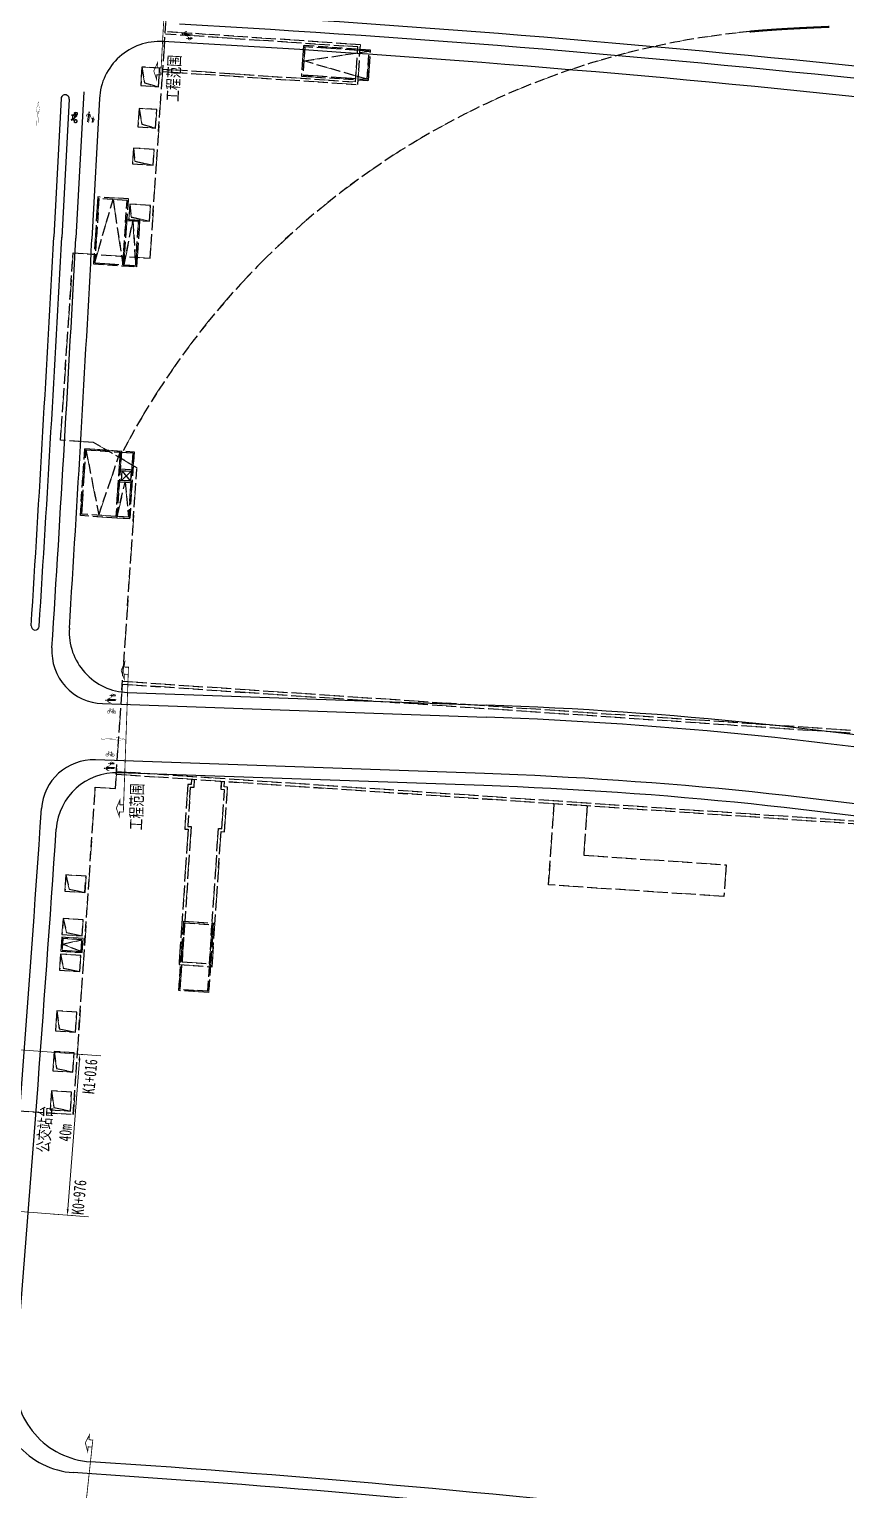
# Model space of a CAD drawing. Extents: x 0 to 531375, y 0 to 4335249.
# Drawn here: x 498079.3 to 498281.9, y 4327475.4 to 4327837.9 of the extents above; entities that cross this region are included whole.
import ezdxf

# ---------------------------------------------------------------- set-up
doc = ezdxf.new("R2010")
doc.units = 0
doc.header["$PDMODE"] = 1
doc.linetypes.add('DASH', pattern=[0.35, 0.25, -0.1])
doc.linetypes.add('DASHED', pattern=[19.05, 12.7, -6.35])
doc.layers.get('0').update_dxf_attribs({"lineweight": 15})
doc.layers.get('Defpoints').update_dxf_attribs({"color": 8, "lineweight": 15})
for name, color, linetype, lineweight in [('1_平面辅助线', 8, 'Continuous', 15), ('_平面辅助线', 7, 'Continuous', 15), ('PP-COM', 7, 'Continuous', 15), ('tj-标线', 7, 'Continuous', 15), ('ZHILUBX', 7, 'Continuous', 15), ('ZHUCIBX', 7, 'Continuous', 15), ('地铁', 4, 'Continuous', 15), ('工程界面', 7, 'Continuous', 15), ('标线-z', 7, 'Continuous', 15), ('路网', 7, 'Continuous', 15), ('道路中线_K', 7, 'Continuous', 15), ('道路偏置线', 3, 'Continuous', 30)]:
    doc.layers.add(name, color=color, linetype=linetype, lineweight=lineweight)
doc.layers.get('标线-z').off()
doc.styles.add('EICAD', font='仿宋_GB2312.TTF', dxfattribs={"width": 0.707, "height": 3})
doc.styles.get("Standard").update_dxf_attribs({"font": '', "width": 0.7})
doc.styles.get('Standard').set_extended_font_data('仿宋_GB2312')
doc.dimstyles.new('ISO-25', dxfattribs={"dimscale": 0, "dimtxt": 3, "dimasz": 1.5, "dimexe": 1.25, "dimexo": 0.625, "dimtad": 1, "dimlfac": 100, "dimdsep": 46, "dimtxsty": 'Standard', "dimblk": 'ARCHTICK', "dimcen": 2.5, "dimclrd": 256, "dimclrt": 256, "dimadec": 0, "dimazin": 0, "dimtfac": 1, "dimtmove": 0, "dimatfit": 3, "dimfxl": 3.5, "dimfxlon": 1, "dimlwd": -1, "dimlwe": -1, "dimarcsym": 0})

# ---------------------------------------------------------------- blocks, each defined once
blk = doc.blocks.new('A$C7CA21273')
blk.add_hatch(color=256).paths.add_polyline_path([(30.1, 2.4), (18.1, 4.7), (18.1, 3.2), (0.1, 3.2), (0.1, 1.7), (18.1, 1.7), (18.1, 0.2)])
at = {"layer": '道路中线_K', "color": 0, "linetype": 'ByBlock', "const_width": 0.25}
blk.add_lwpolyline([(18.1, 1.7), (18.1, 0.2), (30.1, 2.4), (18.1, 4.7), (18.1, 3.2), (0.1, 3.2), (0.1, 1.7)], close=True, dxfattribs=at)
blk = doc.blocks.new('A$C03D12931')
at = {"layer": 'PP-COM'}
h = blk.add_hatch(color=255, dxfattribs=at)
edge = h.paths.add_edge_path()
edge.add_line((-0.83, 0.49), (-0.83, 0.68))
edge.add_line((-0.83, 0.68), (-1.03, 0.64))
edge.add_line((-1.03, 0.64), (-1.17, 0.6))
edge.add_line((-1.17, 0.6), (-1.4, 0.55))
edge.add_line((-1.4, 0.55), (-1.53, 0.61))
edge.add_ellipse((-1.54, 0.57), major_axis=(-0.0365, -0.007), ratio=1, start_angle=243.04504, end_angle=380.15222)
edge.add_line((-1.58, 0.55), (-1.22, 0))
edge.add_line((-1.22, 0), (-1.18, 0.01))
edge.add_line((-1.18, 0.01), (-1.29, 0.38))
edge.add_line((-1.29, 0.38), (-1.06, 0.44))
edge.add_line((-1.06, 0.44), (-1.02, 0.45))
edge.add_line((-1.02, 0.45), (0.12, -1.33))
edge.add_line((0.12, -1.33), (0.07, -1.34))
edge.add_spline(control_points=[(0.07, -1.34), (0.05, -1.42), (-0.01, -1.53), (-0.06, -1.75)], knot_values=[0, 0, 0, 0, 0.949803, 0.949803, 0.949803, 0.949803], degree=3, periodic=0)
edge.add_line((-0.06, -1.75), (-0.36, -1.45))
edge.add_ellipse((-0.37, -1.55), major_axis=(-0.106, -0.02), ratio=1, start_angle=253.55655, end_angle=375.3872)
edge.add_line((-0.47, -1.6), (-0.02, -1.97))
edge.add_ellipse((0.01, -1.94), major_axis=(0.007, -0.0365), ratio=1, start_angle=-49.69976, end_angle=65.39685)
edge.add_line((0.04, -1.95), (0.1, -1.73))
edge.add_spline(control_points=[(0.1, -1.73), (0.13, -1.67), (0.15, -1.62), (0.21, -1.52), (0.24, -1.48), (0.3, -1.42), (0.32, -1.4), (0.36, -1.37), (0.38, -1.36), (0.48, -1.31), (0.58, -1.28), (0.77, -1.24), (0.87, -1.23), (1.03, -1.21), (1.08, -1.21), (1.14, -1.21)], knot_values=[0, 0, 0, 0, 0.472629, 0.472629, 1.015464, 1.015464, 1.324452, 1.324452, 1.633441, 1.633441, 2.514542, 2.514542, 3.395644, 3.395644, 3.871237, 3.871237, 3.871237, 3.871237], degree=3, periodic=0)
edge.add_line((1.14, -1.21), (1.14, -1.03))
edge.add_spline(control_points=[(1.14, -1.03), (0.95, -1.03), (0.77, -1.04), (0.59, -1.08)], knot_values=[2.402636, 2.402636, 2.402636, 2.402636, 3.877965, 3.877965, 3.877965, 3.877965], degree=3, periodic=0)
edge.add_line((0.59, -1.08), (0.41, -1.14))
edge.add_spline(control_points=[(0.41, -1.14), (0.36, -1.16), (0.31, -1.18), (0.27, -1.21)], knot_values=[1.467067, 1.467067, 1.467067, 1.467067, 1.885783, 1.885783, 1.885783, 1.885783], degree=3, periodic=0)
edge.add_line((0.27, -1.21), (-0.83, 0.49))
h = blk.add_hatch(color=255, dxfattribs=at)
edge = h.paths.add_edge_path()
edge.add_line((0.41, -1.14), (0.59, -1.08))
edge.add_line((0.59, -1.08), (0.61, 0.58))
edge.add_ellipse((0.52, 0.95), major_axis=(-0.376, -0.072), ratio=1, start_angle=92.2559, end_angle=204.99609)
edge.add_line((0.83, 1.18), (0.94, 1.3))
edge.add_line((0.94, 1.3), (0.85, 1.37))
edge.add_line((0.85, 1.37), (0.75, 1.26))
edge.add_ellipse((0.52, 0.95), major_axis=(-0.376, -0.072), ratio=1, start_angle=222.75512, end_angle=275.00848)
edge.add_line((0.42, 1.32), (0.34, 1.47))
edge.add_ellipse((-0.13, 2.15), major_axis=(-0.811, -0.155), ratio=1, start_angle=113.81055, end_angle=404.01838)
edge.add_line((-0.61, 1.48), (-1.03, 0.64))
edge.add_line((-1.03, 0.64), (-0.83, 0.68))
edge.add_line((-0.83, 0.68), (-0.46, 1.4))
edge.add_ellipse((-0.13, 2.15), major_axis=(-0.811, -0.155), ratio=1, start_angle=55.95629, end_angle=100.88015)
edge.add_line((0.17, 1.39), (0.26, 1.23))
edge.add_ellipse((0.52, 0.95), major_axis=(-0.376, -0.072), ratio=1, start_angle=303.15527, end_angle=354.97765)
edge.add_line((0.14, 0.91), (-0.83, 0.68))
edge.add_line((-0.83, 0.68), (-0.83, 0.49))
edge.add_line((-0.83, 0.49), (0.21, 0.74))
edge.add_ellipse((0.52, 0.95), major_axis=(0.072, -0.376), ratio=1, start_angle=-66.69032, end_angle=-56.78627)
edge.add_line((0.25, 0.69), (0.15, 0.57))
edge.add_line((0.15, 0.57), (0.24, 0.5))
edge.add_line((0.24, 0.5), (0.34, 0.62))
edge.add_ellipse((0.52, 0.95), major_axis=(-0.376, -0.072), ratio=1, start_angle=50.97275, end_angle=64.1147)
edge.add_line((0.42, 0.58), (0.41, -1.14))
edge = h.paths.add_edge_path(flags=16)
edge.add_ellipse((0.52, 0.95), major_axis=(-0.193, -0.037), ratio=1, start_angle=111.87472, end_angle=291.87472, ccw=False)
edge.add_ellipse((0.52, 0.95), major_axis=(-0.193, -0.037), ratio=1, start_angle=-68.12528, end_angle=111.87472, ccw=False)
edge = h.paths.add_edge_path(flags=16)
edge.add_line((-0.37, 1.56), (-0.15, 1.98))
edge.add_line((-0.15, 1.98), (0.08, 1.55))
edge.add_ellipse((-0.13, 2.15), major_axis=(-0.629, -0.12), ratio=1, start_angle=57.21266, end_angle=98.82883, ccw=False)
edge = h.paths.add_edge_path(flags=16)
edge.add_line((0.25, 1.64), (0.01, 2.07))
edge.add_ellipse((-0.16, 1.98), major_axis=(-0.183, -0.035), ratio=1, start_angle=197.886, end_angle=313.04659)
edge.add_line((-0.31, 2.09), (-0.53, 1.65))
edge.add_ellipse((-0.13, 2.15), major_axis=(-0.629, -0.12), ratio=1, start_angle=115.5416, end_angle=401.42232, ccw=False)
h = blk.add_hatch(color=255, dxfattribs=at)
edge = h.paths.add_edge_path()
edge.add_ellipse((1.97, -1.12), major_axis=(-0.82, -0.156), ratio=1, start_angle=111.87472, end_angle=291.87472)
edge.add_ellipse((1.97, -1.12), major_axis=(-0.82, -0.156), ratio=1, start_angle=291.87472, end_angle=342.69408)
edge.add_line((1.14, -1.03), (1.14, -1.21))
edge.add_spline(control_points=[(1.14, -1.21), (1.14, -1.21), (1.14, -1.21), (1.14, -1.21)], knot_values=[3.86447, 3.86447, 3.86447, 3.86447, 3.871237, 3.871237, 3.871237, 3.871237], degree=3, periodic=0)
edge.add_ellipse((1.97, -1.12), major_axis=(-0.82, -0.156), ratio=1, start_angle=355.38846, end_angle=471.87472)
edge = h.paths.add_edge_path(flags=16)
edge.add_line((1.33, -1.21), (1.33, -1.02))
edge.add_ellipse((1.96, -1.11), major_axis=(0.12, -0.629), ratio=1, start_angle=-91.89989, end_angle=251.37112, ccw=False)
at = {"layer": 'PP-COM', "color": 255}
for p, q in [((-1.22, 0), (-1.58, 0.55)), ((-1.22, 0.01), (-1.57, 0.55)), ((-1.53, 0.61), (-1.4, 0.55)), ((-1.53, 0.61), (-1.4, 0.55)), ((-1.4, 0.55), (-1.17, 0.6)), ((-1.4, 0.55), (-1.17, 0.6)), ((-1.29, 0.38), (-1.06, 0.44)), ((-1.29, 0.38), (-1.06, 0.44)), ((-1.18, 0.01), (-1.29, 0.38)), ((-1.18, 0.01), (-1.29, 0.38)), ((-1.22, 0.01), (-1.18, 0.01)), ((-1.22, 0), (-1.18, 0.01)), ((-1.17, 0.6), (-1.03, 0.64)), ((-1.17, 0.6), (-1.03, 0.64)), ((-1.14, 0.42), (-1.02, 0.45)), ((-1.14, 0.42), (-1.02, 0.45)), ((-1.03, 0.64), (-0.61, 1.48)), ((-1.03, 0.64), (-0.61, 1.48)), ((-0.83, 0.68), (-1.03, 0.64)), ((0.12, -1.33), (-1.02, 0.45)), ((0.12, -1.33), (-1.02, 0.45)), ((-0.83, 0.68), (-0.46, 1.4)), ((-0.83, 0.68), (-0.46, 1.4)), ((-0.83, 0.68), (0.14, 0.91)), ((-0.83, 0.68), (0.14, 0.91)), ((-0.83, 0.49), (0.21, 0.74)), ((-0.83, 0.49), (0.21, 0.74)), ((-0.83, 0.68), (-0.83, 0.49)), ((0.27, -1.21), (-0.83, 0.49)), ((0.27, -1.21), (-0.83, 0.49)), ((-0.15, 1.98), (0.08, 1.55)), ((-0.15, 1.98), (0.08, 1.55)), ((0.01, 2.07), (0.25, 1.64)), ((0.01, 2.07), (0.25, 1.64)), ((0.33, 0.42), (0.05, 0.65)), ((0.33, 0.42), (0.05, 0.65)), ((0.15, 0.57), (0.25, 0.69)), ((0.15, 0.57), (0.25, 0.69)), ((0.17, 1.39), (0.26, 1.23)), ((0.17, 1.39), (0.26, 1.23)), ((0.24, 0.5), (0.34, 0.62)), ((0.24, 0.5), (0.34, 0.62)), ((0.34, 1.47), (0.42, 1.32)), ((0.34, 1.47), (0.42, 1.32)), ((0.41, -1.14), (0.42, 0.58)), ((0.41, -1.14), (0.42, 0.58)), ((0.59, -1.08), (0.61, 0.58)), ((0.59, -1.08), (0.61, 0.58)), ((1.03, 1.23), (0.75, 1.46)), ((1.03, 1.23), (0.75, 1.46)), ((0.75, 1.26), (0.85, 1.37)), ((0.75, 1.26), (0.85, 1.37)), ((0.83, 1.18), (0.94, 1.3)), ((0.83, 1.18), (0.94, 1.3)), ((-0.02, -1.97), (-0.47, -1.6)), ((-0.02, -1.97), (-0.47, -1.6)), ((-0.06, -1.74), (-0.36, -1.45)), ((-0.06, -1.75), (-0.36, -1.45)), ((0.1, -1.72), (0.04, -1.95)), ((0.1, -1.73), (0.04, -1.95)), ((0.07, -1.34), (0.12, -1.33)), ((0.07, -1.34), (0.12, -1.33)), ((0.41, -1.14), (0.59, -1.08))]:
    blk.add_line(p, q, dxfattribs=at)
at = {"layer": 'PP-COM', "color": 7, "true_color": 0xffffff}
for p, q in [((-0.53, 1.65), (-0.31, 2.09)), ((-0.52, 1.65), (-0.3, 2.09)), ((-0.37, 1.56), (-0.15, 1.98)), ((-0.37, 1.56), (-0.15, 1.98))]:
    blk.add_line(p, q, dxfattribs=at)
at = {"layer": 'PP-COM', "color": 255}
for centre, major_axis, start_param, end_param in [((-1.54, 0.57), (0.013, -0.0348), 2.5029, 4.895872), ((-1.54, 0.57), (0.013, -0.0349), 2.5029, 4.895872), ((-0.13, 2.15), (0.288, -0.773), 0.247333, 5.312415), ((-0.13, 2.15), (0.288, -0.774), 0.247333, 5.312415), ((-0.13, 2.15), (0.223, -0.599), 0.277545, 5.267105), ((-0.13, 2.15), (0.223, -0.6), 0.277545, 5.267105), ((-0.13, 2.15), (0.288, -0.773), -0.762414, 0.021655), ((-0.13, 2.15), (0.288, -0.774), -0.762414, 0.021655), ((-0.13, 2.15), (0.223, -0.599), -0.740487, -0.014148), ((-0.13, 2.15), (0.223, -0.6), -0.740487, -0.014148), ((0.52, 0.95), (0.133, -0.358), 3.552022, 4.456493), ((0.52, 0.95), (0.134, -0.358), 3.552022, 4.456493), ((0.52, 0.95), (-0.358, -0.133), 0.238591, 0.411449), ((0.52, 0.95), (0.134, -0.358), -1.332205, -1.159347), ((0.52, 0.95), (0.069, -0.184), 4.544149275566745, 10.82733458274633), ((0.52, 0.95), (0.069, -0.184), 4.544149275566579, 10.82733458274616), ((0.52, 0.95), (0.133, -0.358), -0.849394, -0.620023), ((0.52, 0.95), (0.134, -0.358), -0.849394, -0.620023), ((0.52, 0.95), (0.133, -0.358), 2.148774, 3.060767), ((0.52, 0.95), (0.134, -0.358), 2.148774, 3.060767), ((0.52, 0.95), (0.133, -0.358), -0.128867, 1.838821), ((0.52, 0.95), (0.134, -0.358), -0.128867, 1.838821), ((-0.37, -1.55), (0.038, -0.101), 2.686361, 4.812707), ((-0.37, -1.55), (0.038, -0.101), 2.686361, 4.812707), ((0.01, -1.94), (0.013, -0.0348), -1.035664, 0.973151), ((0.01, -1.94), (0.013, -0.0349), -1.035664, 0.973151), ((1.97, -1.12), (0.291, -0.782), 4.544149275565879, 10.82733458274546), ((1.96, -1.11), (0.288, -0.773), 4.478969, 10.53653), ((1.96, -1.11), (0.223, -0.599), 4.51099, 10.502199), ((1.96, -1.11), (0.223, -0.6), 4.51099, 10.502199)]:
    blk.add_ellipse(centre, major_axis=major_axis, ratio=1, start_param=start_param, end_param=end_param, dxfattribs=at)
at = {"layer": 'PP-COM', "color": 7, "true_color": 0xffffff}
for centre in [(-0.16, 1.98), (-0.15, 1.98)]:
    blk.add_ellipse(centre, major_axis=(0.065, -0.174), ratio=1, start_param=1.714726, end_param=3.724658, dxfattribs=at)
at = {"layer": 'PP-COM', "color": 255}
for points in [[(-0.06, -1.74), (-0.01, -1.53), (0.05, -1.42), (0.07, -1.34)], [(-0.06, -1.75), (-0.01, -1.53), (0.05, -1.42), (0.07, -1.34)], [(0.27, -1.21), (0.31, -1.18), (0.36, -1.16), (0.41, -1.14)], [(0.27, -1.21), (0.31, -1.18), (0.36, -1.16), (0.41, -1.14)], [(0.59, -1.08), (0.77, -1.04), (0.95, -1.03), (1.14, -1.02)], [(0.59, -1.08), (0.77, -1.04), (0.95, -1.03), (1.14, -1.03)]]:
    blk.add_open_spline(points, degree=3, dxfattribs=at)
for points in [[(0.1, -1.72), (0.13, -1.67), (0.15, -1.62), (0.21, -1.52), (0.25, -1.48), (0.3, -1.42), (0.32, -1.4), (0.36, -1.37), (0.38, -1.36), (0.48, -1.3), (0.58, -1.28), (0.77, -1.23), (0.87, -1.22), (1.03, -1.21), (1.08, -1.21), (1.14, -1.21)], [(0.1, -1.73), (0.13, -1.67), (0.15, -1.62), (0.21, -1.52), (0.24, -1.48), (0.3, -1.42), (0.32, -1.4), (0.36, -1.37), (0.38, -1.36), (0.48, -1.31), (0.58, -1.28), (0.77, -1.24), (0.87, -1.23), (1.03, -1.21), (1.08, -1.21), (1.14, -1.21)]]:
    blk.add_open_spline(points, degree=3, knots=[0, 0, 0, 0, 0.472629, 0.472629, 1.015464, 1.015464, 1.324452, 1.324452, 1.633441, 1.633441, 2.514542, 2.514542, 3.395644, 3.395644, 3.871237, 3.871237, 3.871237, 3.871237], dxfattribs=at)
blk = doc.blocks.new('右侧人行道1')
at = {"layer": 'PP-COM'}
h = blk.add_hatch(color=255, dxfattribs=at)
edge = h.paths.add_edge_path()
edge.add_ellipse((573, 295.3), major_axis=(3.91, 3.87), ratio=1, start_angle=0.0447, end_angle=70.5296)
edge.add_line((570.7, 300.3), (567.5, 297.1))
edge.add_line((567.5, 297.1), (566.1, 292.1))
edge.add_ellipse((566.9, 291.9), major_axis=(-0.583, 0.589), ratio=1, start_angle=30.2324, end_angle=201.8223)
edge.add_line((567.7, 291.6), (569.2, 295.6))
edge.add_line((569.2, 295.6), (570.9, 297.7))
edge.add_line((570.9, 297.7), (571.5, 278.2))
edge.add_ellipse((572.7, 278.4), major_axis=(0.871, 0.862), ratio=1, start_angle=146.8812, end_angle=315.2216)
edge.add_line((573.9, 278.4), (573.6, 290.5))
edge.add_line((573.6, 290.5), (574.1, 290.5))
edge.add_line((574.1, 290.5), (574.5, 277.2))
edge.add_ellipse((575.7, 277.8), major_axis=(0.986, 0.976), ratio=1, start_angle=163.5104, end_angle=285.8925)
edge.add_line((576.9, 277.1), (576.4, 295.8))
edge.add_line((576.4, 295.8), (578.9, 290.9))
edge.add_ellipse((579.2, 292), major_axis=(0.812, 0.804), ratio=1, start_angle=206.5438, end_angle=316.2898)
edge.add_line((580.4, 292), (577, 299.2))
h = blk.add_hatch(color=255, dxfattribs=at)
edge = h.paths.add_edge_path()
edge.add_ellipse((573.1, 303.6), major_axis=(1.56, 1.55), ratio=1, start_angle=136.8201, end_angle=316.8201)
edge.add_ellipse((573.1, 303.6), major_axis=(1.56, 1.55), ratio=1, start_angle=316.8201, end_angle=496.8201)
h = blk.add_hatch(color=255, dxfattribs=at)
edge = h.paths.add_edge_path()
edge.add_ellipse((586, 292.4), major_axis=(1.22, 1.21), ratio=1, start_angle=91.8201, end_angle=451.8201)
edge = h.paths.add_edge_path()
edge.add_line((591.1, 286.3), (587.7, 290))
edge.add_line((584.9, 290.1), (587.7, 290))
edge.add_line((583, 288.7), (584.9, 290.1))
edge.add_line((583.9, 287.9), (584.2, 277.8))
edge.add_line((583.1, 287.4), (583.9, 287.9))
edge.add_ellipse((587, 277.8), major_axis=(0.617, 0.611), ratio=1, start_angle=134.4634, end_angle=321.7058)
edge.add_ellipse((585, 277.9), major_axis=(-0.574, 0.58), ratio=1, start_angle=56.0481, end_angle=228.1671)
edge.add_line((582.6, 287.5), (583.1, 287.4))
edge.add_line((586, 284), (586.1, 277.8))
edge.add_line((585.7, 284), (586, 284))
edge.add_line((585.8, 277.9), (585.7, 284))
edge.add_ellipse((590.6, 285.9), major_axis=(0.475, 0.47), ratio=1, start_angle=208.215, end_angle=358.7915)
edge.add_line((587.6, 288.2), (590.4, 285.2))
edge.add_line((587.8, 277.7), (587.6, 288.2))
edge.add_ellipse((580.3, 290.3), major_axis=(0.395, 0.39), ratio=1, start_angle=359.6514, end_angle=539.3072)
edge.add_line((579.8, 290), (582.6, 287.5))
edge.add_line((580.6, 290.8), (583, 288.7))
h = blk.add_hatch(color=255, dxfattribs=at)
edge = h.paths.add_edge_path()
edge.add_line((587.6, 288.2), (590.4, 285.2))
edge.add_ellipse((590.6, 285.9), major_axis=(0.475, 0.47), ratio=1, start_angle=208.215, end_angle=356.8091)
edge.add_line((591.1, 286.3), (587.7, 290))
edge.add_line((587.7, 290), (584.9, 290.1))
edge.add_line((584.9, 290.1), (583, 288.7))
edge.add_line((583, 288.7), (580.6, 290.8))
edge.add_ellipse((580.3, 290.3), major_axis=(0.395, 0.39), ratio=1, start_angle=9.7814, end_angle=179.3072)
edge.add_line((579.9, 289.9), (582.6, 287.5))
edge.add_line((582.6, 287.5), (583.1, 287.4))
edge.add_line((583.1, 287.4), (583.9, 287.9))
edge.add_line((583.9, 287.9), (584.2, 277.8))
edge.add_ellipse((585, 277.9), major_axis=(-0.574, 0.58), ratio=1, start_angle=56.0481, end_angle=225.473)
edge.add_line((585.8, 277.9), (585.7, 284))
edge.add_line((585.7, 284), (586, 284))
edge.add_line((586, 284), (586.1, 277.8))
edge.add_ellipse((587, 277.8), major_axis=(-0.611, 0.617), ratio=1, start_angle=44.4634, end_angle=221.9343)
edge.add_line((587.8, 277.7), (587.6, 288.2))
h = blk.add_hatch(color=255, dxfattribs=at)
edge = h.paths.add_edge_path()
edge.add_ellipse((586, 292.4), major_axis=(1.22, 1.21), ratio=1, start_angle=136.8201, end_angle=316.8201)
edge.add_ellipse((586, 292.4), major_axis=(1.22, 1.21), ratio=1, start_angle=316.8201, end_angle=496.8201)
blk = doc.blocks.new('*D18')
at = {"layer": '_平面辅助线', "color": 0}
for p, q in [((498088.36, 4327583.74), (498093.06, 4327583.38)), ((498085.26, 4327543.8), (498089.96, 4327543.44))]:
    blk.add_line(p, q, dxfattribs=at)
at = {"layer": '_平面辅助线'}
blk.add_line((498091.7, 4327581.98), (498088.83, 4327545.03), dxfattribs=at)
for points in [[(498091.95, 4327581.96), (498091.45, 4327582), (498091.81, 4327583.47)], [(498088.58, 4327545.05), (498089.08, 4327545.01), (498088.72, 4327543.53)]]:
    blk.add_solid(points, dxfattribs=at)
at = {"layer": 'Defpoints', "color": 0}
for p in [(498087.73, 4327583.79), (498084.64, 4327543.85), (498088.72, 4327543.53)]:
    blk.add_point(p, dxfattribs=at)
at = {"layer": '_平面辅助线', "insert": (498088.24, 4327564), "char_height": 3, "attachment_point": 5, "rotation": 85.5706}
blk.add_mtext('40m', dxfattribs=at)
blk = doc.blocks.new('总图提取 2015 11 6')
at = {"layer": '地铁', "linetype": 'DASH', "lineweight": -3, "ltscale": 10}
for p, q in [((107142.97, 295312.83), (107145.81, 295312.64)), ((107142.99, 295313.23), (107145.84, 295313.03)), ((107143.31, 295310.4), (107145.67, 295312.64)), ((107145.51, 295310.25), (107143.47, 295312.79)), ((107142.78, 295310.03), (107145.62, 295309.84)), ((107142.81, 295310.43), (107145.65, 295310.24)), ((107128.57, 295193.78), (107133.26, 295193.47))]:
    blk.add_line(p, q, dxfattribs=at)
for points in [[(107103.16, 295446.43), (107092.79, 295291.63), (107091.74, 295285.68), (107091.09, 295276.1), (107091.34, 295270.07), (107087.91, 295218.84), (107086.01, 295218.97), (107084.91, 295202.5), (107099.01, 295201.56), (107101.66, 295168.23), (107099.71, 295139.17), (107109.79, 295138.5), (107110.85, 295154.36), (107131.35, 295152.99), (107136.8, 295234.21), (107141.78, 295233.87), (107147.12, 295313.52), (107136.37, 295319.8), (107128.19, 295320.35), (107131.3, 295366.85), (107150.41, 295365.56), (107155.61, 295443.21)], [(107153.62, 295411.9), (107201.92, 295408.66), (107202.59, 295418.54), (107154.28, 295421.78)], [(107153.66, 295412.5), (107170.22, 295411.39), (107170.22, 295411.39), (107201.37, 295409.3), (107201.95, 295417.98), (107170.8, 295420.07), (107170.8, 295420.07), (107154.24, 295421.18)], [(107204.29, 295409.96), (107188.59, 295414.52), (107204.76, 295416.94)], [(107148.38, 295413), (107149.01, 295409.08), (107152.46, 295408.12)], [(107147.69, 295402.72), (107148.32, 295398.8), (107151.77, 295397.84)], [(107146.28, 295392.85), (107146.61, 295389.64), (107151.15, 295388.61)], [(107136.66, 295364.5), (107141.21, 295380.11), (107143.64, 295363.93)], [(107145.35, 295378.98), (107145.68, 295375.77), (107150.22, 295374.74)], [(107143.91, 295363.61), (107147.11, 295363.4), (107147.88, 295374.9), (107144.69, 295375.11)], [(107143.93, 295363.91), (107146.83, 295363.72), (107147.56, 295374.62), (107144.67, 295374.81)], [(107143.93, 295363.91), (107146.11, 295374.72), (107146.83, 295363.72)], [(107134.49, 295317.97), (107137.66, 295301.74), (107142.97, 295317.4)], [(107137.36, 295318.08), (107137.36, 295318.08), (107146.43, 295317.47), (107145.32, 295300.83), (107142.18, 295301.04)], [(107143.27, 295317.38), (107146.12, 295317.19), (107145.05, 295301.24), (107142.2, 295301.44)], [(107142.2, 295301.44), (107144.2, 295309.94), (107145.05, 295301.24)], [(107143.52, 295259.81), (107480.96, 295237.2)], [(107143.57, 295260.51), (107466.77, 295238.85)], [(107142.03, 295237.46), (107405.99, 295219.77)], [(107142.07, 295238.16), (107406.74, 295220.42)], [(107160.67, 295236.21), (107160.58, 295234.86), (107159.73, 295234.91), (107158.99, 295223.84), (107159.84, 295223.78), (107157.59, 295190.21), (107165.77, 295189.66), (107168.02, 295223.23), (107168.87, 295223.18), (107169.61, 295234.25), (107168.76, 295234.31), (107168.85, 295235.62)], [(107161.37, 295236.17), (107161.23, 295234.11), (107160.38, 295234.17), (107159.73, 295224.49), (107160.58, 295224.43), (107158.33, 295190.86), (107165.12, 295190.4), (107167.37, 295223.98), (107168.21, 295223.92), (107168.86, 295233.6), (107168.01, 295233.66), (107168.15, 295235.71)], [(107258.82, 295229.64), (107258, 295217.33), (107293.32, 295214.96), (107292.79, 295207.08), (107249.29, 295209.99), (107250.64, 295230.18)], [(107129.52, 295212.44), (107130.35, 295208.9), (107134.24, 295208.11)], [(107128.8, 295201.66), (107129.63, 295198.13), (107133.52, 295197.34)], [(107133.26, 295193.47), (107133.46, 295196.36), (107128.77, 295196.68), (107128.57, 295193.78)], [(107133.26, 295193.47), (107128.67, 295195.23), (107133.46, 295196.36)], [(107128.21, 295192.78), (107128.87, 295189.32), (107132.93, 295188.46)], [(107127.26, 295178.71), (107127.86, 295174.26), (107131.92, 295173.39)], [(107126.59, 295168.64), (107127.2, 295164.38), (107131.26, 295163.51)], [(107125.93, 295158.86), (107126.55, 295154.7), (107130.61, 295153.83)]]:
    blk.add_lwpolyline(points, dxfattribs=at)
blk.add_lwpolyline([(107299.16, 295421.79, 0.25586), (107142.81, 295316.04, 0.25586)], format="xyb", dxfattribs=at)
at = {"layer": '地铁', "linetype": 'DASH', "lineweight": -3, "ltscale": 10, "const_width": 0.5}
blk.add_lwpolyline([(107299.15, 295421.79), (107300.13, 295421.88), (107301.11, 295421.96), (107302.1, 295422.04), (107303.08, 295422.12), (107304.06, 295422.19), (107305.05, 295422.26), (107306.03, 295422.33), (107307.02, 295422.39), (107308.01, 295422.45), (107309, 295422.51), (107309.99, 295422.56), (107310.98, 295422.61), (107311.97, 295422.66), (107312.96, 295422.71), (107313.96, 295422.76), (107314.95, 295422.81), (107315.95, 295422.85), (107316.95, 295422.9), (107317.94, 295422.94), (107318.94, 295422.98)], dxfattribs=at)
at = {"layer": '地铁', "linetype": 'DASH', "lineweight": -3, "ltscale": 10}
for points in [[(107188.44, 295418.33), (107187.93, 295410.75), (107204.57, 295409.64), (107205.08, 295417.22)], [(107188.82, 295418.01), (107188.35, 295411.02), (107204.29, 295409.96), (107204.76, 295416.94)], [(107148.07, 295408.41), (107152.46, 295408.12), (107152.77, 295412.71), (107148.38, 295413)], [(107147.38, 295398.13), (107151.77, 295397.84), (107152.08, 295402.43), (107147.69, 295402.72)], [(107146.01, 295388.96), (107151.15, 295388.61), (107151.41, 295392.5), (107146.28, 295392.85)], [(107145.03, 295380.25), (107137.45, 295380.76), (107136.33, 295364.12), (107143.91, 295363.61)], [(107144.7, 295379.87), (107137.72, 295380.34), (107136.65, 295364.4), (107143.64, 295363.93)], [(107145.08, 295375.09), (107150.22, 295374.74), (107150.48, 295378.63), (107145.35, 295378.98)], [(107142.18, 295301.04), (107133.1, 295301.64), (107134.21, 295318.29), (107143.29, 295317.68)], [(107141.9, 295301.46), (107133.42, 295302.02), (107134.49, 295317.97), (107142.97, 295317.4)], [(107143.31, 295310.4), (107143.47, 295312.79), (107145.67, 295312.64), (107145.51, 295310.25)], [(107129.52, 295212.44), (107129.26, 295208.45), (107134.24, 295208.11), (107134.51, 295212.1)], [(107128.8, 295201.66), (107128.53, 295197.67), (107133.52, 295197.34), (107133.79, 295201.33)], [(107158.71, 295200.97), (107166.09, 295200.48), (107164.94, 295183.24), (107157.55, 295183.73)], [(107158.98, 295200.55), (107165.76, 295200.1), (107164.66, 295183.56), (107157.87, 295184.01)], [(107133.54, 295193.15), (107133.78, 295196.64), (107128.49, 295196.99), (107128.25, 295193.5), (107133.54, 295193.15)], [(107132.93, 295188.46), (107133.2, 295192.45), (107128.21, 295192.78), (107127.94, 295188.79)], [(107132.25, 295178.38), (107127.26, 295178.71), (107126.93, 295173.73), (107131.92, 295173.39)], [(107131.58, 295168.3), (107126.59, 295168.64), (107126.27, 295163.85), (107131.26, 295163.51)], [(107130.92, 295158.52), (107125.93, 295158.86), (107125.62, 295154.17), (107130.61, 295153.83)]]:
    blk.add_lwpolyline(points, close=True, dxfattribs=at)
blk = doc.blocks.new('A$C1FB5052D')
blk.add_blockref('总图提取 2015 11 6', (-107044.53, -294821.73))
blk = doc.blocks.new('天津2000地铁')
at = {"layer": '地铁', "linetype": 'DASH', "ltscale": 20}
for p, q in [((98.44, 491.1), (101.28, 490.91)), ((98.47, 491.5), (101.31, 491.31)), ((98.79, 488.67), (101.14, 490.92)), ((100.98, 488.52), (98.95, 491.06)), ((98.25, 488.31), (101.1, 488.11)), ((98.28, 488.7), (101.12, 488.51)), ((84.05, 372.05), (88.74, 371.74))]:
    blk.add_line(p, q, dxfattribs=at)
for points in [[(58.64, 624.7), (48.26, 469.9), (47.21, 463.96), (46.57, 454.37), (46.82, 448.34), (43.38, 397.11), (41.49, 397.24), (40.38, 380.78), (54.49, 379.83), (57.13, 346.5), (55.18, 317.45), (65.26, 316.77), (66.32, 332.64), (86.83, 331.26), (92.27, 412.48), (97.26, 412.14), (102.6, 491.79), (91.84, 498.07), (83.66, 498.62), (86.78, 545.12), (105.88, 543.84), (111.09, 621.48)], [(109.09, 590.17), (157.4, 586.93), (158.06, 596.81), (109.75, 600.05)], [(109.13, 590.77), (125.69, 589.66), (125.69, 589.66), (156.84, 587.57), (157.42, 596.25), (126.27, 598.34), (126.27, 598.34), (109.71, 599.45)], [(159.77, 588.23), (144.06, 592.79), (160.24, 595.21)], [(103.85, 591.27), (104.48, 587.35), (107.93, 586.39)], [(103.16, 581), (103.8, 577.07), (107.25, 576.11)], [(101.75, 571.12), (102.08, 567.92), (106.63, 566.88)], [(92.13, 542.78), (96.69, 558.38), (99.11, 542.2)], [(100.82, 557.25), (101.15, 554.05), (105.7, 553.02)], [(99.39, 541.88), (102.58, 541.67), (103.35, 553.17), (100.16, 553.39)], [(99.41, 542.18), (102.3, 541.99), (103.03, 552.89), (100.14, 553.09)], [(99.41, 542.18), (101.59, 552.99), (102.3, 541.99)], [(89.97, 496.24), (93.14, 480.01), (98.45, 495.67)], [(92.83, 496.35), (92.83, 496.35), (101.91, 495.74), (100.79, 479.1), (97.65, 479.31)], [(98.75, 495.65), (101.59, 495.46), (100.52, 479.52), (97.68, 479.71)], [(97.68, 479.71), (99.68, 488.21), (100.52, 479.52)], [(99.04, 438.78), (422.24, 417.12)], [(99, 438.09), (436.44, 415.47)], [(97.5, 415.74), (361.47, 398.05)], [(97.55, 416.43), (362.21, 398.7)], [(116.14, 414.49), (116.05, 413.13), (115.2, 413.19), (114.46, 402.11), (115.31, 402.06), (113.06, 368.48), (121.24, 367.93), (123.49, 401.51), (124.34, 401.45), (125.08, 412.53), (124.23, 412.58), (124.32, 413.89)], [(116.84, 414.44), (116.7, 412.39), (115.86, 412.44), (115.21, 402.76), (116.06, 402.71), (113.8, 369.13), (120.59, 368.68), (122.84, 402.25), (123.69, 402.2), (124.34, 411.87), (123.49, 411.93), (123.63, 413.99)], [(214.3, 407.91), (213.47, 395.6), (248.79, 393.23), (248.26, 385.35), (204.76, 388.26), (206.12, 408.46)], [(85, 390.71), (85.82, 387.18), (89.72, 386.39)], [(84.28, 379.94), (85.1, 376.4), (89, 375.61)], [(88.74, 371.74), (88.93, 374.63), (84.24, 374.95), (84.05, 372.05)], [(88.74, 371.74), (84.15, 373.5), (88.93, 374.63)], [(83.68, 371.06), (84.35, 367.6), (88.4, 366.73)], [(82.74, 356.99), (83.34, 352.53), (87.39, 351.66)], [(82.06, 346.91), (82.68, 342.65), (86.73, 341.79)], [(81.41, 337.13), (82.03, 332.97), (86.08, 332.11)]]:
    blk.add_lwpolyline(points, dxfattribs=at)
blk.add_lwpolyline([(254.63, 600.06, 0.25586), (98.29, 494.31, 0.25586)], format="xyb", dxfattribs=at)
at = {"layer": '地铁', "linetype": 'DASH', "ltscale": 20, "const_width": 0.5}
blk.add_lwpolyline([(254.62, 600.06), (255.61, 600.15), (256.59, 600.24), (257.57, 600.32), (258.55, 600.39), (259.54, 600.47), (260.52, 600.54), (261.51, 600.6), (262.5, 600.66), (263.48, 600.72), (264.47, 600.78), (265.46, 600.83), (266.45, 600.89), (267.45, 600.94), (268.44, 600.99), (269.43, 601.03), (270.43, 601.08), (271.42, 601.12), (272.42, 601.17), (273.42, 601.21), (274.42, 601.26)], dxfattribs=at)
at = {"layer": '地铁', "linetype": 'DASH', "ltscale": 20}
for points in [[(143.92, 596.61), (143.41, 589.02), (160.05, 587.91), (160.56, 595.49)], [(144.29, 596.28), (143.83, 589.3), (159.77, 588.23), (160.24, 595.21)], [(103.54, 586.68), (107.93, 586.39), (108.24, 590.98), (103.85, 591.27)], [(102.86, 576.41), (107.25, 576.11), (107.55, 580.7), (103.16, 581)], [(101.49, 567.23), (106.63, 566.88), (106.89, 570.78), (101.75, 571.12)], [(100.5, 558.53), (92.92, 559.03), (91.81, 542.39), (99.39, 541.88)], [(100.18, 558.15), (93.19, 558.61), (92.13, 542.67), (99.11, 542.2)], [(100.56, 553.36), (105.7, 553.02), (105.96, 556.91), (100.82, 557.25)], [(97.65, 479.31), (88.57, 479.92), (89.69, 496.56), (98.77, 495.95)], [(97.38, 479.73), (88.9, 480.3), (89.97, 496.24), (98.45, 495.67)], [(98.79, 488.67), (98.95, 491.06), (101.14, 490.92), (100.98, 488.52)], [(85, 390.71), (84.73, 386.72), (89.72, 386.39), (89.99, 390.38)], [(84.28, 379.94), (84.01, 375.94), (89, 375.61), (89.26, 379.6)], [(114.18, 379.24), (121.57, 378.75), (120.41, 361.51), (113.03, 362)], [(114.45, 378.83), (121.24, 378.37), (120.13, 361.83), (113.35, 362.28)], [(89.02, 371.42), (89.25, 374.91), (83.96, 375.27), (83.73, 371.78), (89.02, 371.42)], [(88.4, 366.73), (88.67, 370.72), (83.68, 371.06), (83.41, 367.06)], [(87.73, 356.65), (82.74, 356.99), (82.4, 352), (87.39, 351.66)], [(87.05, 346.58), (82.06, 346.91), (81.74, 342.12), (86.73, 341.79)], [(86.4, 336.8), (81.41, 337.13), (81.09, 332.44), (86.08, 332.11)]]:
    blk.add_lwpolyline(points, close=True, dxfattribs=at)

msp = doc.modelspace()

# ---------------------------------------------------------------- hatches: boundary and pattern name
at = {"layer": 'tj-标线', "lineweight": 211}
h = msp.add_hatch(color=256, dxfattribs=at)
edge = h.paths.add_edge_path(flags=16)
edge.add_line((498100.14448, 4327668.34918), (498100.46267, 4327668.33317))
edge.add_arc((498100.46448, 4327668.36905), 0.03593, 267.119375, 388.3498698)
edge.add_line((498100.4961, 4327668.38611), (498100.33988, 4327668.67563))
edge.add_arc((498100.41702, 4327668.40776), 0.27876, -167.86989, 106.0646117, ccw=False)
edge = h.paths.add_edge_path(flags=16)
edge.add_line((498100.14365, 4327668.46254), (498100.34801, 4327668.45225))
edge.add_line((498100.34801, 4327668.45225), (498100.25102, 4327668.63171))
edge.add_arc((498100.41673, 4327668.40788), 0.27849, 126.5137028, 168.681453)
edge = h.paths.add_edge_path(flags=16)
edge.add_line((498100.1022, 4327668.90706), (498099.98262, 4327668.54679))
edge.add_arc((498099.84221, 4327668.43669), 0.17843, 10.3884547, 38.0984469, ccw=False)
edge.add_line((498100.01771, 4327668.46887), (498100.03528, 4327668.46799))
edge.add_arc((498100.417, 4327668.40777), 0.38644, 124.2629332, 171.0357739, ccw=False)
edge.add_line((498100.19944, 4327668.72715), (498100.1022, 4327668.90706))
edge = h.paths.add_edge_path(flags=16)
edge.add_arc((498099.84221, 4327668.43669), 0.08299, 357.119375, 717.119375)
edge = h.paths.add_edge_path(flags=16)
edge.add_line((498099.33455, 4327669.00719), (498099.31999, 4327668.94295))
edge.add_line((498099.31999, 4327668.94295), (498099.74136, 4327668.5839))
edge.add_arc((498099.80261, 4327668.50453), 0.10025, 98.218231, 127.6562587, ccw=False)
edge.add_line((498099.78828, 4327668.60375), (498099.7707, 4327668.66691))
edge.add_line((498099.7707, 4327668.66691), (498099.72917, 4327668.65863))
edge.add_line((498099.72917, 4327668.65863), (498099.71761, 4327668.71662))
edge.add_line((498099.71761, 4327668.71662), (498099.85451, 4327668.74391))
edge.add_line((498099.85451, 4327668.74391), (498099.86478, 4327668.69239))
edge.add_line((498099.86478, 4327668.69239), (498099.82339, 4327668.68476))
edge.add_line((498099.82339, 4327668.68476), (498099.83517, 4327668.61499))
edge.add_arc((498099.84221, 4327668.43669), 0.17843, 75.5878869, 92.2609403, ccw=False)
edge.add_line((498099.88662, 4327668.60951), (498100.00303, 4327668.97356))
edge.add_line((498100.00303, 4327668.97356), (498099.33455, 4327669.00719))
edge = h.paths.add_edge_path(flags=16)
edge.add_arc((498098.98373, 4327668.46474), 0.27878, 61.1644934, 400.8912375)
edge.add_arc((498098.2665, 4327669.21558), 1.08819, 314.3396799, 328.5141542, ccw=False)
edge.add_arc((498098.98062, 4327668.48614), 0.06739, 249.2860715, 313.5467687, ccw=False)
edge.add_arc((498098.97919, 4327668.45994), 0.04311, 133.3449478, 238.6845072, ccw=False)
edge.add_arc((498098.28631, 4327669.19404), 0.96634, 313.3449478, 329.7557966)
edge.add_line((498099.12112, 4327668.70731), (498099.11818, 4327668.70895))
edge = h.paths.add_edge_path()
edge.add_arc((498098.98373, 4327668.46474), 0.38644, 61.1644933, 406.7859166)
edge.add_arc((498098.2665, 4327669.21558), 1.08819, 334.4574291, 339.0503582)
edge.add_line((498099.28276, 4327668.8265), (498099.68099, 4327668.51317))
edge.add_arc((498099.84413, 4327668.43684), 0.18011, 154.9272872, 273.0351592)
edge.add_line((498099.85367, 4327668.25698), (498099.86512, 4327668.20312))
edge.add_line((498099.86512, 4327668.20312), (498099.81327, 4327668.1921))
edge.add_line((498099.81327, 4327668.1921), (498099.82671, 4327668.12885))
edge.add_line((498099.82671, 4327668.12885), (498099.9827, 4327668.162))
edge.add_line((498099.9827, 4327668.162), (498099.96925, 4327668.22526))
edge.add_line((498099.96925, 4327668.22526), (498099.91783, 4327668.21432))
edge.add_line((498099.91783, 4327668.21432), (498099.90638, 4327668.26819))
edge.add_arc((498099.8273, 4327668.45028), 0.19852, 293.4734924, 331.7592349)
edge.add_line((498100.00219, 4327668.35634), (498100.03422, 4327668.35473))
edge.add_arc((498100.417, 4327668.40777), 0.38644, 187.888884, 469.5189233)
edge.add_line((498100.28788, 4327668.772), (498100.1439, 4327669.03885))
edge.add_line((498100.1439, 4327669.03885), (498100.16542, 4327669.10688))
edge.add_line((498100.16542, 4327669.10688), (498100.25339, 4327669.15648))
edge.add_arc((498100.23575, 4327669.18778), 0.03593, 299.4153514, 357.119375)
edge.add_arc((498100.2349, 4327669.2007), 0.03958, 338.1436976, 444.9463125)
edge.add_line((498100.23838, 4327669.24013), (498099.95548, 4327669.25436))
edge.add_arc((498099.95458, 4327669.23642), 0.01796, 87.119375, 187.0700017)
edge.add_line((498099.93675, 4327669.23421), (498099.93958, 4327669.21141))
edge.add_arc((498099.97523, 4327669.21583), 0.03593, 187.0700018, 240.3135867)
edge.add_line((498099.95744, 4327669.18462), (498100.04631, 4327669.13396))
edge.add_line((498100.04631, 4327669.13396), (498100.02515, 4327669.05554))
edge.add_line((498100.02515, 4327669.05554), (498099.34952, 4327669.08953))
edge.add_line((498099.34952, 4327669.08953), (498099.35174, 4327669.13355))
edge.add_line((498099.35174, 4327669.13355), (498099.35058, 4327669.1505))
edge.add_line((498099.35058, 4327669.1505), (498099.34547, 4327669.16671))
edge.add_line((498099.34547, 4327669.16671), (498099.33447, 4327669.22729))
edge.add_arc((498099.36359, 4327669.24216), 0.0327, 155.9370333, 207.0575129, ccw=False)
edge.add_arc((498099.36359, 4327669.24216), 0.0327, 104.8165536, 155.9370333, ccw=False)
edge.add_line((498099.35523, 4327669.27377), (498099.48903, 4327669.26704))
edge.add_arc((498099.49228, 4327669.33162), 0.06467, 267.119375, 357.119375)
edge.add_arc((498099.49242, 4327669.33598), 0.06489, 353.2665254, 447.0464469)
edge.add_arc((498099.49247, 4327669.33708), 0.0638, 87.0464468, 97.9235102)
edge.add_line((498099.48368, 4327669.40027), (498099.22875, 4327669.36512))
edge.add_arc((498099.23111, 4327669.34804), 0.01724, 97.8505821, 158.6844263)
edge.add_line((498099.21504, 4327669.3543), (498099.20197, 4327669.32081))
edge.add_arc((498099.23544, 4327669.30775), 0.03593, 158.6844262, 213.6304311)
edge.add_line((498099.20553, 4327669.28786), (498099.24062, 4327669.23509))
edge.add_arc((498099.1808, 4327669.1953), 0.07185, 0.0806984, 33.6304312, ccw=False)
edge.add_arc((498098.28631, 4327669.19404), 0.96634, -11.8862638, 0.0806984, ccw=False)
edge.add_arc((498098.28631, 4327669.19404), 0.96634, 336.1467741, 348.1137362, ccw=False)
h = msp.add_hatch(color=256, dxfattribs=at)
edge = h.paths.add_edge_path(flags=16)
edge.add_line((498099.76845, 4327657.66507), (498100.08664, 4327657.64905))
edge.add_arc((498100.08844, 4327657.68493), 0.03593, 267.119375, 388.3498698)
edge.add_line((498100.12006, 4327657.70199), (498099.96384, 4327657.99151))
edge.add_arc((498100.04098, 4327657.72364), 0.27876, -167.86989, 106.0646117, ccw=False)
edge = h.paths.add_edge_path(flags=16)
edge.add_line((498099.76761, 4327657.77842), (498099.97198, 4327657.76813))
edge.add_line((498099.97198, 4327657.76813), (498099.87498, 4327657.94759))
edge.add_arc((498100.04069, 4327657.72376), 0.27849, 126.5137028, 168.681453)
edge = h.paths.add_edge_path(flags=16)
edge.add_line((498099.72616, 4327658.22294), (498099.60659, 4327657.86267))
edge.add_arc((498099.46617, 4327657.75258), 0.17843, 10.3884547, 38.0984469, ccw=False)
edge.add_line((498099.64168, 4327657.78475), (498099.65924, 4327657.78387))
edge.add_arc((498100.04096, 4327657.72365), 0.38644, 124.2629332, 171.0357739, ccw=False)
edge.add_line((498099.8234, 4327658.04303), (498099.72616, 4327658.22294))
edge = h.paths.add_edge_path(flags=16)
edge.add_arc((498099.46617, 4327657.75258), 0.08299, 357.119375, 717.119375)
edge = h.paths.add_edge_path(flags=16)
edge.add_line((498098.95851, 4327658.32308), (498098.94395, 4327658.25884))
edge.add_line((498098.94395, 4327658.25884), (498099.36532, 4327657.89978))
edge.add_arc((498099.42657, 4327657.82041), 0.10025, 98.218231, 127.6562587, ccw=False)
edge.add_line((498099.41224, 4327657.91963), (498099.39466, 4327657.98279))
edge.add_line((498099.39466, 4327657.98279), (498099.35313, 4327657.97451))
edge.add_line((498099.35313, 4327657.97451), (498099.34157, 4327658.0325))
edge.add_line((498099.34157, 4327658.0325), (498099.47848, 4327658.05979))
edge.add_line((498099.47848, 4327658.05979), (498099.48875, 4327658.00827))
edge.add_line((498099.48875, 4327658.00827), (498099.44736, 4327658.00064))
edge.add_line((498099.44736, 4327658.00064), (498099.45913, 4327657.93087))
edge.add_arc((498099.46617, 4327657.75258), 0.17843, 75.5878869, 92.2609403, ccw=False)
edge.add_line((498099.51058, 4327657.92539), (498099.62699, 4327658.28944))
edge.add_line((498099.62699, 4327658.28944), (498098.95851, 4327658.32308))
edge = h.paths.add_edge_path(flags=16)
edge.add_arc((498098.60769, 4327657.78062), 0.27878, 61.1644934, 400.8912375)
edge.add_arc((498097.89046, 4327658.53146), 1.08819, 314.3396799, 328.5141542, ccw=False)
edge.add_arc((498098.60458, 4327657.80203), 0.06739, 249.2860715, 313.5467687, ccw=False)
edge.add_arc((498098.60315, 4327657.77582), 0.04311, 133.3449478, 238.6845072, ccw=False)
edge.add_arc((498097.91027, 4327658.50992), 0.96634, 313.3449478, 329.7557966)
edge.add_line((498098.74508, 4327658.02319), (498098.74215, 4327658.02483))
edge = h.paths.add_edge_path()
edge.add_arc((498098.60769, 4327657.78062), 0.38644, 61.1644933, 406.7859166)
edge.add_arc((498097.89046, 4327658.53146), 1.08819, 334.4574291, 339.0503582)
edge.add_line((498098.90672, 4327658.14238), (498099.30495, 4327657.82905))
edge.add_arc((498099.46809, 4327657.75272), 0.18011, 154.9272872, 273.0351592)
edge.add_line((498099.47763, 4327657.57287), (498099.48908, 4327657.519))
edge.add_line((498099.48908, 4327657.519), (498099.43723, 4327657.50798))
edge.add_line((498099.43723, 4327657.50798), (498099.45068, 4327657.44473))
edge.add_line((498099.45068, 4327657.44473), (498099.60666, 4327657.47789))
edge.add_line((498099.60666, 4327657.47789), (498099.59321, 4327657.54114))
edge.add_line((498099.59321, 4327657.54114), (498099.54179, 4327657.53021))
edge.add_line((498099.54179, 4327657.53021), (498099.53034, 4327657.58407))
edge.add_arc((498099.45126, 4327657.76616), 0.19852, 293.4734924, 331.7592349)
edge.add_line((498099.62615, 4327657.67223), (498099.65818, 4327657.67061))
edge.add_arc((498100.04096, 4327657.72365), 0.38644, 187.888884, 469.5189233)
edge.add_line((498099.91184, 4327658.08788), (498099.76786, 4327658.35474))
edge.add_line((498099.76786, 4327658.35474), (498099.78938, 4327658.42276))
edge.add_line((498099.78938, 4327658.42276), (498099.87735, 4327658.47236))
edge.add_arc((498099.85971, 4327658.50366), 0.03593, 299.4153514, 357.119375)
edge.add_arc((498099.85886, 4327658.51659), 0.03958, 338.1436976, 444.9463125)
edge.add_line((498099.86234, 4327658.55601), (498099.57945, 4327658.57024))
edge.add_arc((498099.57854, 4327658.5523), 0.01796, 87.119375, 187.0700017)
edge.add_line((498099.56072, 4327658.55009), (498099.56354, 4327658.52729))
edge.add_arc((498099.5992, 4327658.53171), 0.03593, 187.0700018, 240.3135867)
edge.add_line((498099.5814, 4327658.5005), (498099.67027, 4327658.44984))
edge.add_line((498099.67027, 4327658.44984), (498099.64911, 4327658.37142))
edge.add_line((498099.64911, 4327658.37142), (498098.97349, 4327658.40541))
edge.add_line((498098.97349, 4327658.40541), (498098.9757, 4327658.44943))
edge.add_line((498098.9757, 4327658.44943), (498098.97454, 4327658.46638))
edge.add_line((498098.97454, 4327658.46638), (498098.96944, 4327658.48259))
edge.add_line((498098.96944, 4327658.48259), (498098.95844, 4327658.54317))
edge.add_arc((498098.98755, 4327658.55805), 0.0327, 155.9370333, 207.0575129, ccw=False)
edge.add_arc((498098.98755, 4327658.55805), 0.0327, 104.8165536, 155.9370333, ccw=False)
edge.add_line((498098.97919, 4327658.58966), (498099.11299, 4327658.58292))
edge.add_arc((498099.11624, 4327658.64751), 0.06467, 267.119375, 357.119375)
edge.add_arc((498099.11638, 4327658.65187), 0.06489, 353.2665254, 447.0464469)
edge.add_arc((498099.11644, 4327658.65296), 0.0638, 87.0464468, 97.9235102)
edge.add_line((498099.10764, 4327658.71615), (498098.85271, 4327658.681))
edge.add_arc((498098.85507, 4327658.66392), 0.01724, 97.8505821, 158.6844263)
edge.add_line((498098.839, 4327658.67019), (498098.82594, 4327658.63669))
edge.add_arc((498098.8594, 4327658.62363), 0.03593, 158.6844262, 213.6304311)
edge.add_line((498098.82949, 4327658.60374), (498098.86459, 4327658.55098))
edge.add_arc((498098.80476, 4327658.51118), 0.07185, 0.0806984, 33.6304312, ccw=False)
edge.add_arc((498097.91027, 4327658.50992), 0.96634, -11.8862638, 0.0806984, ccw=False)
edge.add_arc((498097.91027, 4327658.50992), 0.96634, 336.1467741, 348.1137362, ccw=False)

# ---------------------------------------------------------------- linework, layer by layer
at = {"layer": '1_平面辅助线', "color": 2}
for points in [[(498072.58967, 4327584.90294), (498097.02386, 4327583.10836)], [(498069.58007, 4327545.01584), (498094.00688, 4327543.12369)]]:
    msp.add_lwpolyline(points, dxfattribs=at)
at = {"layer": 'ZHILUBX', "color": 7}
msp.add_lwpolyline([(498089.2238, 4327689.23568, 0.422329871), (498103.66663, 4327673.30338)], format="xyb", dxfattribs=at)
at = {"layer": 'ZHUCIBX', "color": 7}
msp.add_lwpolyline([(498096.68736, 4327820.71348), (498094.83286, 4327785.85973)], dxfattribs=at)
at = {"layer": '工程界面', "color": 7, "const_width": 0.2}
for points in [[(498115.76155, 4327897.10873), (498111.99141, 4327828.35767)], [(498110.93413, 4327826.64261), (498111.89447, 4327826.58994), (498111.99141, 4327828.35767), (498111.03107, 4327828.41033), (498111.09693, 4327829.61137), (498110.16791, 4327827.57115), (498110.87081, 4327825.48793), (498110.93413, 4327826.64261)], [(498102.86351, 4327677.82846), (498103.8247, 4327677.79463), (498103.88697, 4327679.56391), (498102.92578, 4327679.59774), (498102.96809, 4327680.79984), (498102.07923, 4327678.7418), (498102.82283, 4327676.67276), (498102.86351, 4327677.82846)], [(498103.88697, 4327679.56391), (498102.6217, 4327643.61437)], [(498101.66051, 4327643.6482), (498102.6217, 4327643.61437), (498102.68397, 4327645.38366), (498101.72278, 4327645.41749), (498101.76509, 4327646.61958), (498100.87623, 4327644.56154), (498101.61983, 4327642.49251), (498101.66051, 4327643.6482)], [(498093.89126, 4327486.04489), (498094.84749, 4327485.94161), (498095.03761, 4327487.70175), (498094.08138, 4327487.80504), (498094.21056, 4327489.00092), (498093.17513, 4327487.01258), (498093.76708, 4327484.89517), (498093.89126, 4327486.04489)], [(498095.03761, 4327487.70175), (498090.4652, 4327445.36997)]]:
    msp.add_lwpolyline(points, dxfattribs=at)
at = {"layer": '路网', "color": 7}
msp.add_lwpolyline([(498096.68736, 4327820.71348), (498094.83286, 4327785.85973)], dxfattribs=at)
at = {"layer": '道路偏置线', "color": 5}
msp.add_line((498092.77279, 4327822.42545), (498090.83883, 4327786.07838), dxfattribs=at)
at = {"layer": '道路偏置线', "color": 1}
for points in [[(498479.43123, 4327822.9568, 0.053763438), (497731.01931, 4327862.34007, 0.053763438)], [(498112.48752, 4327834.894, 0.414689598), (498096.68736, 4327820.71348)], [(498472.65245, 4327796.19403, 0.026134473), (498112.48752, 4327834.894)], [(498089.2238, 4327689.23568, 0.00241364), (498094.83286, 4327785.85973)], [(498089.2238, 4327689.23568, 0.422329871), (498103.66663, 4327673.30338)], [(498327.54104, 4327656.33399, 0.033568271), (498192.78584, 4327670.16675)], [(498101.45751, 4327653.36873, 0.404693255), (498085.96434, 4327639.39414)], [(498101.45751, 4327653.36873, 0.404693255), (498085.96434, 4327639.39414)], [(498324.16914, 4327636.62026, 0.033568271), (498192.08236, 4327650.1791)], [(498075.84225, 4327503.9084, 0.00338814), (498085.96434, 4327639.39414)], [(498075.84225, 4327503.9084, 0.418715031), (498094.45704, 4327482.32677)], [(498412.86702, 4327446.21243, 0.023472012), (498094.45704, 4327482.32677)]]:
    msp.add_lwpolyline(points, format="xyb", dxfattribs=at)
at = {"layer": '道路偏置线'}
for points in [[(498480.06849, 4327826.90571, 0.026033053), (498118.07544, 4327866.13282, 0.025679461)], [(498478.79397, 4327819.00788, 0.026033208), (498117.6264, 4327858.14543, 0.025678806)], [(498089.17129, 4327820.61094, 1), (498087.17412, 4327820.7172)], [(498079.74258, 4327689.83202, 0.002413939), (498085.34761, 4327786.38579)], [(498081.73863, 4327689.70647, 0.002413939), (498087.34478, 4327786.27952)], [(498079.74531, 4327689.86973, 1), (498081.73863, 4327689.70647)]]:
    msp.add_lwpolyline(points, format="xyb", dxfattribs=at)
for points in [[(498087.17412, 4327820.7172), (498085.3466, 4327786.37061)], [(498089.17129, 4327820.61094), (498087.34378, 4327786.26434)]]:
    msp.add_lwpolyline(points, dxfattribs=at)
at = {"layer": '道路偏置线', "color": 1}
for points in [[(498096.68736, 4327820.71348), (498094.83286, 4327785.85973)], [(498096.68736, 4327820.71348), (498094.83286, 4327785.85973)], [(498103.66663, 4327673.30338), (498192.78584, 4327670.16675)], [(498192.08236, 4327650.1791), (498101.45751, 4327653.36873)]]:
    msp.add_lwpolyline(points, dxfattribs=at)
at = {"layer": '道路偏置线', "color": 5}
for points in [[(498097.42311, 4327670.52127), (498192.68032, 4327667.16861)], [(498192.18788, 4327653.17725), (498095.7254, 4327656.57233)]]:
    msp.add_lwpolyline(points, dxfattribs=at)
for points in [[(498327.03526, 4327653.37693, 0.033568271), (498192.68032, 4327667.16861, 0.033568271)], [(498324.67492, 4327639.57732, 0.033568271), (498192.18788, 4327653.17725, 0.033568271)], [(498071.609, 4327501.20122, 0.417851502), (498090.16933, 4327479.6272)], [(498386.67803, 4327447.29606, 0.021777639), (498090.16933, 4327479.6272)]]:
    msp.add_lwpolyline(points, format="xyb", dxfattribs=at)
at = {"layer": '道路偏置线', "color": 3}
for radius, end in [(3475.00396, 86.7979194), (3472.00396, 86.79793287)]:
    msp.add_arc((497922.62239, 4324372.59209), radius, 80.83282347, end, dxfattribs=at)
at = {"layer": '道路偏置线', "color": 5}
for centre, radius, start, end in [((488082.99642, 4328318.59146), 10022, 356.37153602, 356.954274966), ((498097.88037, 4327683.51323), 13, 176.371536, 267.9842551), ((498095.26814, 4327643.58038), 13, 87.9842553, 176.1430482), ((488082.99642, 4328318.59146), 10022, 355.321757432, 356.143048188)]:
    msp.add_arc(centre, radius, start, end, dxfattribs=at)

# ---------------------------------------------------------------- block references
at = {"layer": '地铁', "color": 1}
msp.add_blockref('天津2000地铁', (498003.38431, 4327237.28522), dxfattribs=at)
at = {"layer": '地铁'}
msp.add_blockref('A$C1FB5052D', (498003.38431, 4327237.28522), dxfattribs=at)
at = {"layer": '标线-z'}
for name, p, xscale, yscale, zscale, rotation in [('右侧人行道1', (498143.17769, 4327891.8148), -0.0937500000878902, 0.0937499996174651, -0.0938, 92.7044910930977), ('A$C03D12931', (498090.29593, 4327816.08375), 0.48, 0.48, 0.48, 325.2075167115252), ('右侧人行道1', (498036.73768, 4327797.21917), 0.0937500000120206, 0.0937500000120206, 0.0937500000120206, 351.3974960204464), ('右侧人行道1', (498126.58611, 4327617.52324), 0.0937499996018981, 0.0937499996018981, 0.0937499996018981, 89.80616113749667), ('右侧人行道1', (498126.24439, 4327600.63065), 0.0937499996018981, 0.0937499996018981, 0.0937499996018981, 89.80616113749667)]:
    msp.add_blockref(name, p, dxfattribs=dict(at, xscale=xscale, yscale=yscale, zscale=zscale, rotation=rotation))
at = {"layer": '标线-z', "linetype": 'DASHED', "lineweight": 30}
for p, xscale, yscale, zscale, rotation in [((498081.76492, 4327813.96832), 0.2000000000488683, 0.2000000000488683, 0.2000000000488683, 87.73757497789461), ((498097.1709, 4327661.36438), 0.2000000000100691, 0.2000000000100691, 0.2000000000100691, 358.3329718716652)]:
    msp.add_blockref('A$C7CA21273', p, dxfattribs=dict(at, xscale=xscale, yscale=yscale, zscale=zscale, rotation=rotation))

# ---------------------------------------------------------------- texts
at = {"layer": '工程界面', "color": 1, "style": 'EICAD', "width": 0.707}
for rotation, p in [(87.0774808, (498116.28224, 4327819.90966)), (88.2005548, (498107.22142, 4327639.07717))]:
    msp.add_text('工程范围', height=3, rotation=rotation, dxfattribs=at).set_placement(p)
at = {"layer": '工程界面', "style": 'EICAD', "width": 0.707}
for s, rotation, p in [('K1+016', 84.8863627, (498095.42044, 4327573.48876)), ('公交站台', 86.32274, (498084.20445, 4327559.0092)), ('K0+976', 84.8863627, (498092.71494, 4327543.51536))]:
    msp.add_text(s, height=3, rotation=rotation, dxfattribs=at).set_placement(p)

# ---------------------------------------------------------------- dimensions: what is measured, and where the dimension line sits
at = {"layer": '_平面辅助线'}
dim = msp.add_linear_dim(base=(498088.71808, 4327543.53337), p1=(498087.73337, 4327583.7907), p2=(498084.63943, 4327543.84931), angle=265.5706053, text='40m', dimstyle='ISO-25', override={"dimscale": 1, "dimsah": 1}, dxfattribs=at)
dim.commit()
dim.dimension.update_dxf_attribs({"geometry": '*D18', "text_midpoint": (498090.29089, 4327563.83762), "dimtype": 161})

doc.saveas('drawing.dxf')
